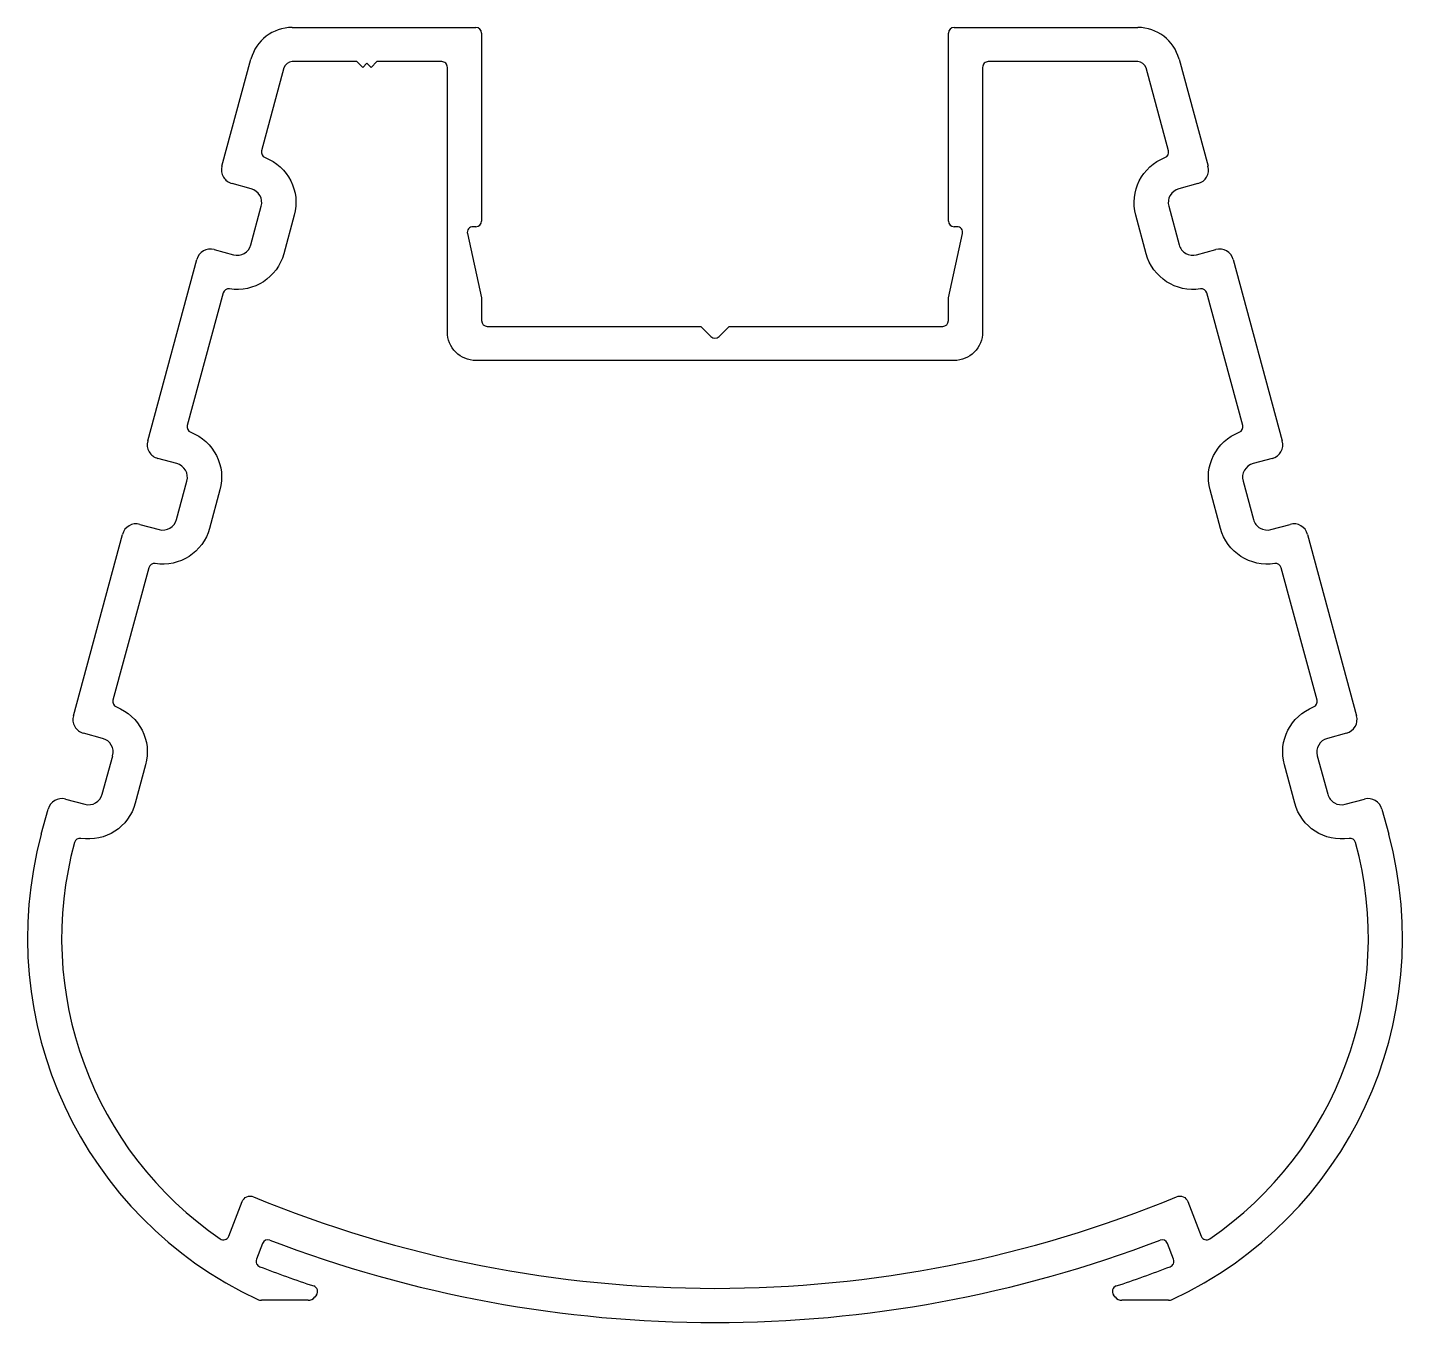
# Model space of a CAD drawing. Extents: x 943 to 991.3, y -24.7 to 20.8.
import ezdxf

# ---------------------------------------------------------------- set-up
doc = ezdxf.new("R2010")
doc.units = 0
doc.header["$LTSCALE"] = 15
doc.layers.get('0').update_dxf_attribs({"linetype": 'CONTINUOUS'})

msp = doc.modelspace()

# ---------------------------------------------------------------- linework, layer by layer
for p, q in [((952.29, 20.789), (958.742, 20.789)), ((975.542, 20.789), (981.994, 20.789)), ((958.942, 20.589), (958.942, 13.989)), ((975.342, 13.989), (975.342, 20.589)), ((949.824, 15.915), (950.842, 19.68)), ((983.442, 19.68), (984.46, 15.915)), ((950.852, 15.119), (950.176, 15.302)), ((984.108, 15.302), (983.432, 15.119)), ((950.839, 13.155), (951.204, 14.506)), ((983.08, 14.506), (983.445, 13.155)), ((958.447, 13.546), (958.942, 11.289)), ((958.742, 13.789), (958.642, 13.789)), ((975.342, 11.289), (975.837, 13.546)), ((975.642, 13.789), (975.542, 13.789)), ((947.214, 6.262), (948.937, 12.633)), ((949.55, 12.985), (950.226, 12.803)), ((984.059, 12.803), (984.734, 12.985)), ((985.347, 12.633), (987.07, 6.262)), ((958.942, 11.289), (958.942, 10.489)), ((975.342, 10.489), (975.342, 11.289)), ((959.142, 10.289), (966.642, 10.289)), ((966.642, 10.289), (967.001, 9.93)), ((967.284, 9.93), (967.642, 10.289)), ((967.642, 10.289), (975.142, 10.289)), ((948.242, 5.466), (947.566, 5.649)), ((986.718, 5.649), (986.042, 5.466)), ((948.229, 3.501), (948.594, 4.853)), ((985.69, 4.853), (986.056, 3.501)), ((944.604, -3.391), (946.327, 2.98)), ((946.94, 3.332), (947.615, 3.149)), ((986.669, 3.149), (987.345, 3.332)), ((987.958, 2.98), (989.68, -3.391)), ((945.632, -4.187), (944.956, -4.005)), ((989.328, -4.005), (988.653, -4.187)), ((945.618, -6.152), (945.984, -4.8)), ((988.3, -4.8), (988.666, -6.152)), ((943.477, -7.557), (943.716, -6.673)), ((944.33, -6.321), (945.005, -6.504)), ((989.279, -6.504), (989.955, -6.321)), ((990.568, -6.673), (990.807, -7.557)), ((951.251, -21.931), (951.034, -22.49)), ((983.251, -22.49), (983.033, -21.931)), ((952.847, -23.93), (951.208, -23.93)), ((953.141, -23.741), (953.084, -23.815)), ((981.2, -23.815), (981.143, -23.741)), ((983.076, -23.93), (981.437, -23.93))]:
    msp.add_line(p, q)
msp.add_lwpolyline([(954.916, 19.539), (954.766, 19.389), (954.566, 19.589), (952.29, 19.589, 0.338817), (952.001, 19.367), (951.215, 16.461, 0.383652), (951.336, 16.222, -0.383652), (952.363, 14.193), (951.997, 12.842, -0.383652), (950.088, 11.607, 0.383652), (949.863, 11.461), (948.605, 6.807, 0.383652), (948.725, 6.569, -0.383652), (949.753, 4.54), (949.387, 3.188, -0.383652), (947.477, 1.953, 0.383652), (947.253, 1.808), (945.994, -2.846, 0.383652), (946.115, -3.085, -0.383652), (947.142, -5.114), (946.777, -6.465, -0.383648), (944.867, -7.7, 0.383066), (944.643, -7.845, 0.319391), (949.761, -21.773, 0.48318), (950.061, -21.681), (950.534, -20.463, -0.420391), (950.928, -20.294, 0.198415), (983.356, -20.294, -0.420391), (983.75, -20.463), (984.223, -21.681, 0.48318), (984.523, -21.773, 0.319391), (989.642, -7.845, 0.383066), (989.417, -7.7, -0.383648), (987.507, -6.465), (987.142, -5.114, -0.383652), (988.169, -3.085, 0.383652), (988.29, -2.846), (987.031, 1.808, 0.383652), (986.807, 1.953, -0.383652), (984.897, 3.188), (984.532, 4.54, -0.383652), (985.559, 6.569, 0.383652), (985.68, 6.807), (984.421, 11.461, 0.383652), (984.197, 11.607, -0.383652), (982.287, 12.842), (981.922, 14.193, -0.383652), (982.949, 16.222, 0.383652), (983.069, 16.461), (982.283, 19.367, 0.338817), (981.994, 19.589), (976.742, 19.589, 0.414214), (976.542, 19.389), (976.542, 10.089, -0.414214), (975.542, 9.089), (965.942, 9.089), (958.742, 9.089, -0.414214), (957.742, 10.089), (957.742, 19.389, 0.414214), (957.542, 19.589), (955.266, 19.589), (955.066, 19.389)], format="xyb", close=True)
for centre, radius, start, end in [((952.29, 19.289), 1.5, 90, 164.8691), ((958.742, 20.589), 0.2, 0, 90), ((975.542, 20.589), 0.2, 90, 180), ((981.994, 19.289), 1.5, 15.1309, 90), ((950.307, 15.785), 0.5, 164.8691, 254.8691), ((983.977, 15.785), 0.5, 285.1309, 15.1309), ((950.722, 14.637), 0.5, 344.8691, 74.8691), ((983.563, 14.637), 0.5, 105.1309, 195.1309), ((958.642, 13.589), 0.2, 90, 192.3779), ((958.742, 13.989), 0.2, 270, 360), ((975.542, 13.989), 0.2, 180, 270), ((975.642, 13.589), 0.2, 347.6221, 90), ((950.356, 13.285), 0.5, 254.8691, 344.8691), ((983.928, 13.285), 0.5, 195.1309, 285.1309), ((949.42, 12.503), 0.5, 74.8691, 164.8691), ((984.865, 12.503), 0.5, 15.1309, 105.1309), ((959.142, 10.489), 0.2, 180, 270), ((975.142, 10.489), 0.2, 270, 0), ((967.142, 10.072), 0.2, 225, 315), ((947.697, 6.131), 0.5, 164.8691, 254.8691), ((986.588, 6.131), 0.5, 285.1309, 15.1309), ((948.111, 4.983), 0.5, 344.8691, 74.8691), ((986.173, 4.983), 0.5, 105.1309, 195.1309), ((947.746, 3.632), 0.5, 254.8691, 344.8691), ((986.538, 3.632), 0.5, 195.1309, 285.1309), ((946.809, 2.849), 0.5, 74.8691, 164.8691), ((987.475, 2.849), 0.5, 15.1309, 105.1309), ((945.086, -3.522), 0.5, 164.8691, 254.8691), ((989.198, -3.522), 0.5, 285.1309, 15.1309), ((945.501, -4.67), 0.5, 344.8691, 74.8691), ((988.783, -4.67), 0.5, 105.1309, 195.1309), ((945.136, -6.021), 0.5, 254.8691, 344.8691), ((989.149, -6.021), 0.5, 195.1309, 285.1309), ((944.199, -6.804), 0.5, 74.8691, 164.8691), ((990.085, -6.804), 0.5, 15.1309, 105.1309), ((956.992, -11.211), 14, 164.8691, 245.0273), ((977.292, -11.211), 14, 294.9727, 15.1309), ((951.437, -22.004), 0.2, 69.0219, 158.7607), ((967.142, 18.956), 43.667, 249.0219, 290.9781), ((982.847, -22.004), 0.2, 21.2393, 110.9781), ((951.22, -22.563), 0.2, 158.7607, 249.0184), ((983.064, -22.563), 0.2, 290.9816, 21.2393), ((967.142, 18.956), 44.667, 249.0184, 251.6042), ((967.142, 18.956), 44.667, 288.3958, 290.9816), ((952.983, -23.618), 0.2, 322.1038, 71.6042), ((981.301, -23.618), 0.2, 108.3958, 217.8962), ((951.208, -23.63), 0.3, 245.0273, 270), ((952.847, -23.63), 0.3, 270, 322.1038), ((981.437, -23.63), 0.3, 217.8962, 270), ((983.076, -23.63), 0.3, 270, 294.9727)]:
    msp.add_arc(centre, radius, start, end)

doc.saveas('drawing.dxf')
